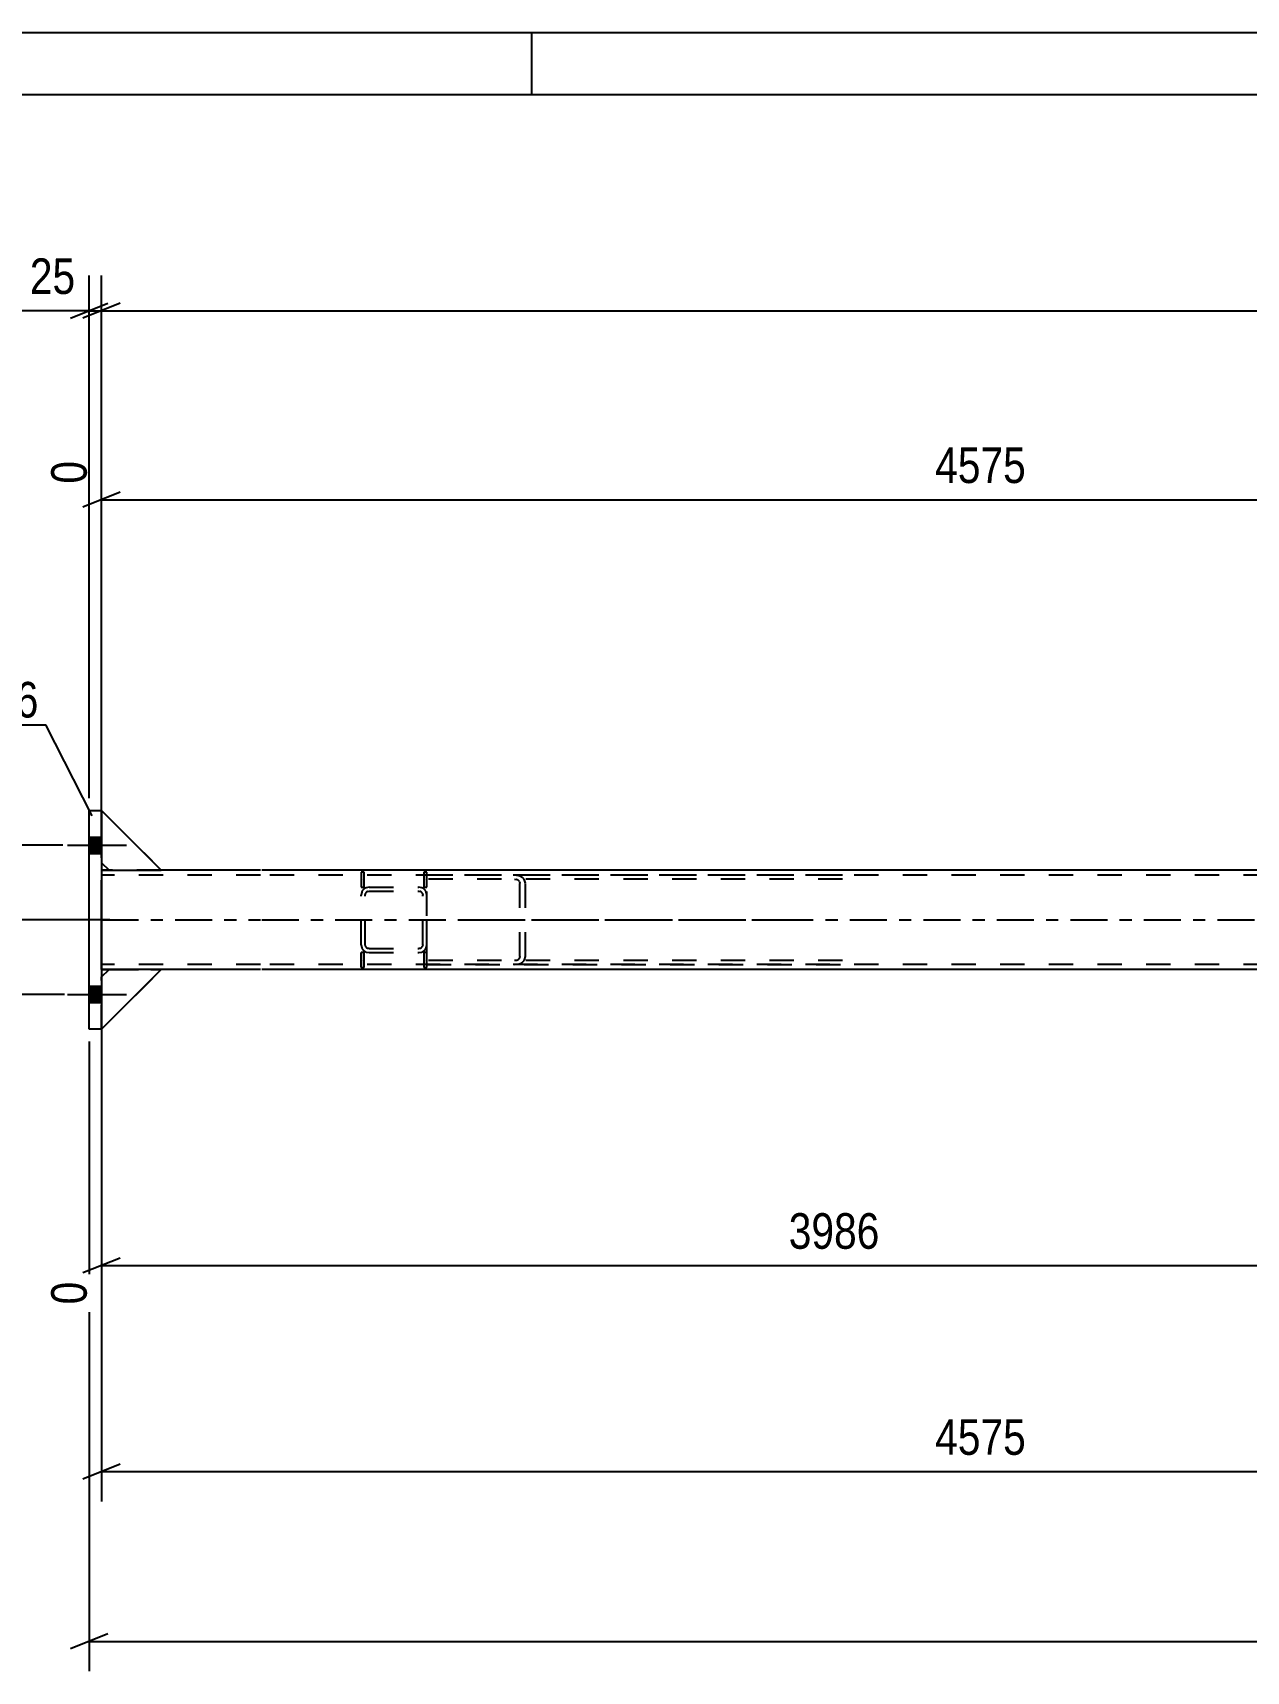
# Model space of a CAD drawing. Header units: millimetres. Extents: x 0 to 1189, y 0 to 841.
# Drawn here: x 98.8 to 196.5, y 709.1 to 841 of the extents above; entities that cross this region are included whole.
import ezdxf

# ---------------------------------------------------------------- set-up
doc = ezdxf.new("R2010")
doc.units = ezdxf.units.MM
doc.linetypes.add('DXK_LINE_DOT2', pattern=[3.9198, 1.9599, -1.9599])
doc.linetypes.add('DXK_LINE_DOT3', pattern=[5.9187, 2.979, -0.9799, 0.9799, -0.9799])
doc.styles.add('Arial Narrow', font='ARIALN.TTF', dxfattribs={"height": 0.2})

# ---------------------------------------------------------------- blocks, each defined once
blk = doc.blocks.new('Unknown-814734972-1132')
at = {"color": 5, "linetype": 'Continuous'}
for p, q in [((1189, 841), (0, 841)), ((139, 836), (139, 841)), ((1184, 836), (5, 836))]:
    blk.add_line(p, q, dxfattribs=at)
blk = doc.blocks.new('Bolt-814734972-4212 - 4074')
at = {"linetype": 'Continuous'}
for points in [[(104.37, 774.92), (104.37, 776.24), (103.37, 776.24), (103.37, 774.92)], [(104.37, 774.92), (104.37, 776.24), (103.37, 776.24), (103.37, 774.92)], [(104.37, 762.92), (104.37, 764.24), (103.37, 764.24), (103.37, 762.92)], [(104.37, 762.92), (104.37, 764.24), (103.37, 764.24), (103.37, 762.92)]]:
    blk.add_hatch(color=1, dxfattribs=at).paths.add_polyline_path(points)
at = {"color": 1, "linetype": 'Continuous'}
for p, q in [((103.37, 776.24), (104.37, 776.24)), ((103.37, 776.24), (104.37, 776.24)), ((101.61, 775.58), (106.37, 775.58)), ((101.61, 775.58), (106.37, 775.58)), ((103.37, 774.92), (104.37, 774.92)), ((103.37, 774.92), (104.37, 774.92)), ((103.37, 764.24), (104.37, 764.24)), ((103.37, 764.24), (104.37, 764.24)), ((101.61, 763.58), (106.37, 763.58)), ((101.61, 763.58), (106.37, 763.58)), ((103.37, 762.92), (104.37, 762.92)), ((103.37, 762.92), (104.37, 762.92))]:
    blk.add_line(p, q, dxfattribs=at)
blk = doc.blocks.new('Part-814734972-4267 - 4074')
at = {"color": 2, "linetype": 'Continuous'}
for p, q in [((104.37, 764.98), (104.97, 765.58)), ((109.17, 765.58), (104.37, 760.78)), ((109.17, 765.58), (104.97, 765.58))]:
    blk.add_line(p, q, dxfattribs=at)
at = {"color": 7, "linetype": 'DXK_LINE_DOT3'}
for p, q in [((104.37, 765.58), (109.17, 765.58)), ((109.17, 765.58), (104.37, 760.78))]:
    blk.add_line(p, q, dxfattribs=at)
at = {"color": 7, "linetype": 'DXK_LINE_DOT2'}
blk.add_line((104.37, 760.78), (104.37, 764.98), dxfattribs=at)
blk = doc.blocks.new('Part-814734972-4164 - 4074')
at = {"color": 7, "linetype": 'DXK_LINE_DOT2'}
for p, q in [((125.32, 771.82), (125.27, 771.58)), ((125.91, 772.22), (125.66, 772.17)), ((125.79, 771.87), (125.91, 771.9)), ((125.91, 772.22), (129.91, 772.22)), ((125.91, 771.9), (129.91, 771.9)), ((130.15, 772.17), (129.91, 772.22)), ((129.91, 771.9), (130.03, 771.87)), ((130.55, 771.58), (130.5, 771.82)), ((125.27, 767.58), (125.27, 771.58)), ((125.59, 771.58), (125.61, 771.7)), ((125.59, 767.58), (125.59, 771.58)), ((130.2, 771.7), (130.23, 771.58)), ((130.23, 767.58), (130.23, 771.58)), ((130.55, 767.58), (130.55, 771.58)), ((125.27, 767.58), (125.32, 767.33)), ((125.61, 767.45), (125.59, 767.58)), ((125.66, 766.98), (125.91, 766.94)), ((125.91, 767.26), (125.79, 767.28)), ((125.91, 767.26), (129.91, 767.26)), ((125.91, 766.94), (129.91, 766.94)), ((130.03, 767.28), (129.91, 767.26)), ((129.91, 766.94), (130.15, 766.98)), ((130.23, 767.58), (130.2, 767.45)), ((130.5, 767.33), (130.55, 767.58))]:
    blk.add_line(p, q, dxfattribs=at)
at = {"color": 7, "linetype": 'DXK_LINE_DOT3'}
blk.add_line((127.91, 769.58), (127.91, 769.58), dxfattribs=at)
at = {"color": 7, "linetype": 'DXK_LINE_DOT2'}
for centre, radius, start, end in [((125.91, 771.58), 0.64, 112.5, 157.5), ((125.91, 771.58), 0.32, 112.5, 157.5), ((129.91, 771.58), 0.32, 22.5, 67.5), ((129.91, 771.58), 0.64, 22.5, 67.5), ((125.91, 767.58), 0.64, 202.5, 247.5), ((125.91, 767.58), 0.32, 202.5, 247.5), ((129.91, 767.58), 0.32, 292.5, 337.5), ((129.91, 767.58), 0.64, 292.5, 337.5)]:
    blk.add_arc(centre, radius, start, end, dxfattribs=at)
blk = doc.blocks.new('Part-814734972-4107 - 4074')
at = {"color": 2, "linetype": 'Continuous'}
for p, q in [((104.97, 773.58), (104.37, 773.58)), ((117.17, 773.58), (109.17, 773.58)), ((245.92, 773.58), (117.27, 773.58)), ((104.37, 766.38), (104.37, 772.78)), ((104.97, 765.58), (104.37, 765.58)), ((117.17, 765.58), (109.17, 765.58)), ((222.34, 765.58), (117.27, 765.58))]:
    blk.add_line(p, q, dxfattribs=at)
at = {"color": 7, "linetype": 'DXK_LINE_DOT2'}
for p, q in [((104.37, 773.58), (104.37, 772.78)), ((104.37, 773.58), (104.37, 773.34)), ((117.17, 773.18), (104.37, 773.18)), ((109.17, 773.58), (104.97, 773.58)), ((1095.91, 773.18), (117.27, 773.18)), ((104.37, 765.58), (104.37, 766.38)), ((117.17, 765.98), (104.37, 765.98)), ((109.17, 765.58), (104.97, 765.58)), ((1095.91, 765.98), (117.27, 765.98))]:
    blk.add_line(p, q, dxfattribs=at)
at = {"color": 7, "linetype": 'DXK_LINE_DOT3'}
for p, q in [((104.37, 769.58), (117.17, 769.58)), ((117.27, 769.58), (1095.91, 769.58))]:
    blk.add_line(p, q, dxfattribs=at)
blk = doc.blocks.new('Part-814734972-4151 - 4074')
at = {"color": 7, "linetype": 'DXK_LINE_DOT2'}
for p, q in [((130.55, 765.98), (130.55, 773.18)), ((164.02, 773.18), (130.55, 773.18)), ((137.95, 773.13), (137.61, 773.18)), ((164.02, 772.86), (130.55, 772.86)), ((137.61, 772.86), (137.78, 772.83)), ((138.02, 772.66), (138.05, 772.54)), ((138.05, 766.62), (138.05, 772.54)), ((138.49, 772.54), (138.43, 772.78)), ((138.49, 766.62), (138.49, 772.54)), ((138.05, 766.62), (138.02, 766.49)), ((138.43, 766.37), (138.49, 766.62)), ((164.02, 766.3), (130.55, 766.3)), ((130.55, 765.98), (164.02, 765.98)), ((137.78, 766.32), (137.61, 766.3)), ((137.61, 765.98), (137.95, 766.02))]:
    blk.add_line(p, q, dxfattribs=at)
at = {"color": 7, "linetype": 'DXK_LINE_DOT3'}
blk.add_line((133.55, 769.58), (159.96, 769.58), dxfattribs=at)
at = {"color": 7, "linetype": 'DXK_LINE_DOT2'}
for centre, radius, start, end in [((137.75, 772.35), 0.802, 32.4105, 75.4453), ((137.68, 772.44), 0.401, 32.4105, 75.4453), ((137.68, 766.71), 0.401, 284.5547, 327.5895), ((137.75, 766.8), 0.802, 284.5547, 327.5895)]:
    blk.add_arc(centre, radius, start, end, dxfattribs=at)
blk = doc.blocks.new('Part-814734972-4187 - 4074')
at = {"color": 2, "linetype": 'Continuous'}
for p, q in [((103.37, 778.38), (104.37, 778.38)), ((103.37, 760.78), (103.37, 778.38)), ((104.37, 778.38), (104.37, 760.78)), ((104.37, 760.78), (103.37, 760.78))]:
    blk.add_line(p, q, dxfattribs=at)
at = {"color": 7, "linetype": 'DXK_LINE_DOT3'}
blk.add_line((103.87, 769.58), (103.87, 769.58), dxfattribs=at)
blk = doc.blocks.new('Part-814734972-4255 - 4074')
at = {"color": 7, "linetype": 'DXK_LINE_DOT2'}
for p, q in [((109.17, 773.58), (104.37, 778.38)), ((104.37, 778.38), (104.37, 774.18)), ((104.37, 774.18), (104.97, 773.58)), ((104.97, 773.58), (109.17, 773.58))]:
    blk.add_line(p, q, dxfattribs=at)
at = {"color": 7, "linetype": 'DXK_LINE_DOT3'}
for p, q in [((109.17, 773.58), (104.37, 778.38)), ((104.37, 773.58), (109.17, 773.58))]:
    blk.add_line(p, q, dxfattribs=at)
blk = doc.blocks.new('Part-814734972-4258 - 4074')
at = {"color": 2, "linetype": 'Continuous'}
for p, q in [((109.17, 773.58), (104.37, 778.38)), ((104.37, 774.18), (104.97, 773.58)), ((104.97, 773.58), (109.17, 773.58))]:
    blk.add_line(p, q, dxfattribs=at)
at = {"color": 7, "linetype": 'DXK_LINE_DOT2'}
blk.add_line((104.37, 778.38), (104.37, 774.18), dxfattribs=at)
at = {"color": 7, "linetype": 'DXK_LINE_DOT3'}
for p, q in [((109.17, 773.58), (104.37, 778.38)), ((104.37, 773.58), (109.17, 773.58))]:
    blk.add_line(p, q, dxfattribs=at)
blk = doc.blocks.new('Part-814734972-4261 - 4074')
at = {"color": 7, "linetype": 'DXK_LINE_DOT2'}
for p, q in [((109.17, 773.58), (104.37, 778.38)), ((104.37, 778.38), (104.37, 774.18)), ((104.37, 774.18), (104.97, 773.58)), ((104.97, 773.58), (109.17, 773.58))]:
    blk.add_line(p, q, dxfattribs=at)
at = {"color": 7, "linetype": 'DXK_LINE_DOT3'}
for p, q in [((109.17, 773.58), (104.37, 778.38)), ((104.37, 773.58), (109.17, 773.58))]:
    blk.add_line(p, q, dxfattribs=at)
blk = doc.blocks.new('Part-814734972-4264 - 4074')
at = {"color": 7, "linetype": 'DXK_LINE_DOT2'}
for p, q in [((104.37, 764.98), (104.97, 765.58)), ((109.17, 765.58), (104.37, 760.78)), ((104.97, 765.58), (109.17, 765.58)), ((104.37, 760.78), (104.37, 764.98))]:
    blk.add_line(p, q, dxfattribs=at)
at = {"color": 7, "linetype": 'DXK_LINE_DOT3'}
for p, q in [((104.37, 765.58), (109.17, 765.58)), ((109.17, 765.58), (104.37, 760.78))]:
    blk.add_line(p, q, dxfattribs=at)
blk = doc.blocks.new('Part-814734972-4270 - 4074')
at = {"color": 7, "linetype": 'DXK_LINE_DOT2'}
for p, q in [((104.37, 764.98), (104.97, 765.58)), ((109.17, 765.58), (104.37, 760.78)), ((104.97, 765.58), (109.17, 765.58)), ((104.37, 760.78), (104.37, 764.98))]:
    blk.add_line(p, q, dxfattribs=at)
at = {"color": 7, "linetype": 'DXK_LINE_DOT3'}
for p, q in [((104.37, 765.58), (109.17, 765.58)), ((109.17, 765.58), (104.37, 760.78))]:
    blk.add_line(p, q, dxfattribs=at)
blk = doc.blocks.new('Part-814734972-4300 - 4074')
at = {"color": 7, "linetype": 'DXK_LINE_DOT2'}
for p, q in [((130.55, 766.94), (130.31, 766.94)), ((130.31, 766.94), (130.31, 765.74)), ((130.55, 765.74), (130.55, 766.94)), ((130.31, 765.74), (130.55, 765.74))]:
    blk.add_line(p, q, dxfattribs=at)
at = {"color": 7, "linetype": 'DXK_LINE_DOT3'}
blk.add_line((130.43, 766.34), (130.43, 766.34), dxfattribs=at)
blk = doc.blocks.new('Part-814734972-4301 - 4074')
at = {"color": 7, "linetype": 'DXK_LINE_DOT2'}
for p, q in [((130.55, 773.42), (130.31, 773.42)), ((130.31, 773.42), (130.31, 772.22)), ((130.55, 772.22), (130.55, 773.42)), ((130.31, 772.22), (130.55, 772.22))]:
    blk.add_line(p, q, dxfattribs=at)
at = {"color": 7, "linetype": 'DXK_LINE_DOT3'}
blk.add_line((130.43, 772.82), (130.43, 772.82), dxfattribs=at)
blk = doc.blocks.new('Part-814734972-4302 - 4074')
at = {"color": 7, "linetype": 'DXK_LINE_DOT2'}
for p, q in [((125.51, 766.94), (125.27, 766.94)), ((125.27, 765.74), (125.27, 766.94)), ((125.27, 766.94), (125.27, 765.74)), ((125.51, 765.74), (125.51, 766.94)), ((125.51, 765.74), (125.51, 766.94)), ((125.27, 765.74), (125.51, 765.74))]:
    blk.add_line(p, q, dxfattribs=at)
at = {"color": 7, "linetype": 'DXK_LINE_DOT3'}
blk.add_line((125.39, 766.34), (125.39, 766.34), dxfattribs=at)
blk = doc.blocks.new('Part-814734972-4303 - 4074')
at = {"color": 7, "linetype": 'DXK_LINE_DOT2'}
for p, q in [((125.51, 773.42), (125.27, 773.42)), ((125.27, 773.42), (125.27, 772.22)), ((125.27, 773.42), (125.27, 772.22)), ((125.51, 772.22), (125.51, 773.42)), ((125.51, 772.22), (125.51, 773.42)), ((125.27, 772.22), (125.51, 772.22))]:
    blk.add_line(p, q, dxfattribs=at)
at = {"color": 7, "linetype": 'DXK_LINE_DOT3'}
blk.add_line((125.39, 772.82), (125.39, 772.82), dxfattribs=at)
blk = doc.blocks.new('StraightDimension-814734972-4527 - 4074')
at = {"color": 7, "linetype": 'Continuous'}
for p, q in [((104.37, 779.38), (104.37, 821.47)), ((105.87, 819.22), (102.87, 818.02)), ((104.37, 818.62), (1108.81, 818.62))]:
    blk.add_line(p, q, dxfattribs=at)
blk = doc.blocks.new('StraightDimension-814734972-4411 - 4074')
at = {"color": 7, "linetype": 'Continuous'}
for p, q in [((104.37, 764.58), (104.37, 722.76)), ((245.92, 759.62), (245.92, 722.76)), ((105.87, 725.76), (102.87, 724.56)), ((244.42, 724.56), (247.42, 725.76)), ((104.37, 725.16), (245.92, 725.16))]:
    blk.add_line(p, q, dxfattribs=at)
at = {"color": 0}
blk.add_wipeout([(179.4, 725.91), (179.4, 730.11), (170.89, 730.11), (170.89, 725.91)], dxfattribs=at)
at = {"color": 3, "style": 'Arial Narrow'}
blk.add_text('4575', height=2.863, dxfattribs=at).set_placement((171.49, 726.51))
blk = doc.blocks.new('StraightDimension-814734972-4437 - 4074')
at = {"color": 7, "linetype": 'Continuous'}
for p, q in [((245.92, 755.68), (245.92, 812.01)), ((104.37, 774.58), (104.37, 806.52)), ((105.87, 804), (102.87, 802.8)), ((104.37, 803.4), (245.92, 803.4)), ((244.42, 802.8), (247.42, 804))]:
    blk.add_line(p, q, dxfattribs=at)
at = {"color": 0}
blk.add_wipeout([(179.4, 804.15), (179.4, 808.35), (170.89, 808.35), (170.89, 804.15)], dxfattribs=at)
at = {"color": 3, "style": 'Arial Narrow'}
blk.add_text('4575', height=2.863, dxfattribs=at).set_placement((171.49, 804.75))
at = {"color": 0, "linetype": 'Continuous'}
for points in [[(245.32, 812.61), (241.12, 812.61), (241.12, 804.1), (245.32, 804.1)], [(103.77, 807.12), (99.57, 807.12), (99.57, 804.1), (103.77, 804.1)]]:
    blk.add_wipeout(points, dxfattribs=at)
at = {"color": 3, "linetype": 'Continuous', "style": 'Arial Narrow'}
for s, height, p in [('4575', 2.863, (244.72, 804.7)), ('0', 2.86, (103.17, 804.7))]:
    blk.add_text(s, height=height, rotation=90.0002, dxfattribs=at).set_placement(p)
blk = doc.blocks.new('StraightDimension-814734972-4558 - 4074')
at = {"color": 7, "linetype": 'Continuous'}
for p, q in [((103.37, 779.38), (103.37, 821.47)), ((104.37, 779.38), (104.37, 821.47)), ((101.87, 818.02), (104.87, 819.22)), ((105.87, 819.22), (102.87, 818.02)), ((103.37, 818.62), (97.46, 818.62)), ((103.37, 818.62), (97.46, 818.62)), ((103.37, 818.62), (104.37, 818.62))]:
    blk.add_line(p, q, dxfattribs=at)
at = {"color": 0}
blk.add_wipeout([(102.84, 819.37), (102.84, 823.57), (97.99, 823.57), (97.99, 819.37)], dxfattribs=at)
at = {"color": 3, "style": 'Arial Narrow'}
blk.add_text('25', height=2.863, dxfattribs=at).set_placement((98.59, 819.97))
blk = doc.blocks.new('StraightDimension-814734972-4583 - 4074')
at = {"color": 7, "linetype": 'Continuous'}
for p, q in [((103.37, 759.78), (103.37, 709.09)), ((104.87, 712.09), (101.87, 710.89)), ((103.37, 711.49), (1109.81, 711.49))]:
    blk.add_line(p, q, dxfattribs=at)
blk = doc.blocks.new('StraightDimension-814734972-4594 - 4074')
at = {"color": 7, "linetype": 'Continuous'}
for p, q in [((94.53, 775.58), (94.53, 783.31)), ((94.53, 775.58), (94.53, 783.31)), ((93.93, 777.08), (95.13, 774.08)), ((101.25, 775.58), (91.68, 775.58)), ((94.53, 769.58), (94.53, 775.58)), ((95.13, 768.08), (93.93, 771.08)), ((105.04, 769.58), (91.68, 769.58))]:
    blk.add_line(p, q, dxfattribs=at)
at = {"color": 0}
blk.add_wipeout([(93.78, 782.78), (89.58, 782.78), (89.58, 776.1), (93.78, 776.1)], dxfattribs=at)
at = {"color": 3, "style": 'Arial Narrow'}
blk.add_text('150', height=2.863, rotation=90.0002, dxfattribs=at).set_placement((93.18, 776.7))
blk = doc.blocks.new('StraightDimension-814734972-4605 - 4074')
at = {"color": 7, "linetype": 'Continuous'}
for p, q in [((93.93, 771.08), (95.13, 768.08)), ((105.04, 769.58), (91.68, 769.58)), ((94.53, 763.58), (94.53, 769.58)), ((95.13, 762.08), (93.93, 765.08)), ((101.39, 763.58), (91.68, 763.58)), ((94.53, 763.58), (94.53, 755.84)), ((94.53, 763.58), (94.53, 755.84))]:
    blk.add_line(p, q, dxfattribs=at)
at = {"color": 0}
blk.add_wipeout([(93.78, 763.05), (89.58, 763.05), (89.58, 756.37), (93.78, 756.37)], dxfattribs=at)
at = {"color": 3, "style": 'Arial Narrow'}
blk.add_text('150', height=2.863, rotation=90.0002, dxfattribs=at).set_placement((93.18, 756.97))
blk = doc.blocks.new('StraightDimension-814734972-23472 - 4074')
at = {"color": 7, "linetype": 'Continuous'}
for p, q in [((104.37, 764.38), (104.37, 738.62)), ((222.34, 764.6), (222.34, 733.13)), ((105.87, 742.35), (102.87, 741.15)), ((104.37, 741.75), (222.34, 741.75)), ((220.84, 741.15), (223.84, 742.35))]:
    blk.add_line(p, q, dxfattribs=at)
at = {"color": 0}
blk.add_wipeout([(167.61, 742.5), (167.61, 746.7), (159.1, 746.7), (159.1, 742.5)], dxfattribs=at)
at = {"color": 3, "style": 'Arial Narrow'}
blk.add_text('3986', height=2.863, dxfattribs=at).set_placement((159.7, 743.1))
at = {"color": 0, "linetype": 'Continuous'}
for points in [[(103.77, 741.05), (99.57, 741.05), (99.57, 738.02), (103.77, 738.02)], [(221.74, 741.05), (217.54, 741.05), (217.54, 732.53), (221.74, 732.53)]]:
    blk.add_wipeout(points, dxfattribs=at)
at = {"color": 3, "linetype": 'Continuous', "style": 'Arial Narrow'}
for s, height, p in [('0', 2.86, (103.17, 738.62)), ('3986', 2.863, (221.14, 733.13))]:
    blk.add_text(s, height=height, rotation=90.0002, dxfattribs=at).set_placement(p)
blk = doc.blocks.new('Mark-814734972-4183 - 4074')
at = {"color": 0}
blk.add_wipeout([(99.29, 785.87), (99.29, 788.87), (93.08, 788.87), (93.08, 785.87)], dxfattribs=at)
blk.add_wipeout([(99.29, 785.87), (99.29, 788.87), (93.08, 788.87), (93.08, 785.87)], dxfattribs=at)
at = {"color": 30, "linetype": 'Continuous'}
for p in [(92.48, 785.27), (103.61, 777.96)]:
    blk.add_line(p, (99.89, 785.27), dxfattribs=at)
at = {"color": 3, "style": 'Arial Narrow'}
blk.add_text('SP6', height=2.863, dxfattribs=at).set_placement((93.08, 785.87))

msp = doc.modelspace()

# ---------------------------------------------------------------- block references
for name in ['Unknown-814734972-1132', 'Part-814734972-4187 - 4074', 'Part-814734972-4255 - 4074', 'Part-814734972-4258 - 4074', 'Part-814734972-4261 - 4074', 'Bolt-814734972-4212 - 4074', 'Part-814734972-4107 - 4074', 'Part-814734972-4303 - 4074', 'Part-814734972-4301 - 4074', 'Part-814734972-4151 - 4074', 'Part-814734972-4164 - 4074', 'Part-814734972-4302 - 4074', 'Part-814734972-4300 - 4074', 'Part-814734972-4267 - 4074', 'Part-814734972-4264 - 4074', 'Part-814734972-4270 - 4074']:
    msp.add_blockref(name, (0, 0))

# ---------------------------------------------------------------- next in the draw order: block references
msp.add_blockref('StraightDimension-814734972-4527 - 4074', (0, 0))

# ---------------------------------------------------------------- next in the draw order: block references
msp.add_blockref('StraightDimension-814734972-4411 - 4074', (0, 0))

# ---------------------------------------------------------------- next in the draw order: block references
msp.add_blockref('StraightDimension-814734972-4437 - 4074', (0, 0))

# ---------------------------------------------------------------- next in the draw order: block references
for name in ['StraightDimension-814734972-4558 - 4074', 'StraightDimension-814734972-4583 - 4074']:
    msp.add_blockref(name, (0, 0))

# ---------------------------------------------------------------- next in the draw order: block references
msp.add_blockref('StraightDimension-814734972-4594 - 4074', (0, 0))

# ---------------------------------------------------------------- next in the draw order: block references
for name in ['Mark-814734972-4183 - 4074', 'StraightDimension-814734972-4605 - 4074']:
    msp.add_blockref(name, (0, 0))

# ---------------------------------------------------------------- next in the draw order: block references
msp.add_blockref('StraightDimension-814734972-23472 - 4074', (0, 0))

doc.saveas('drawing.dxf')
